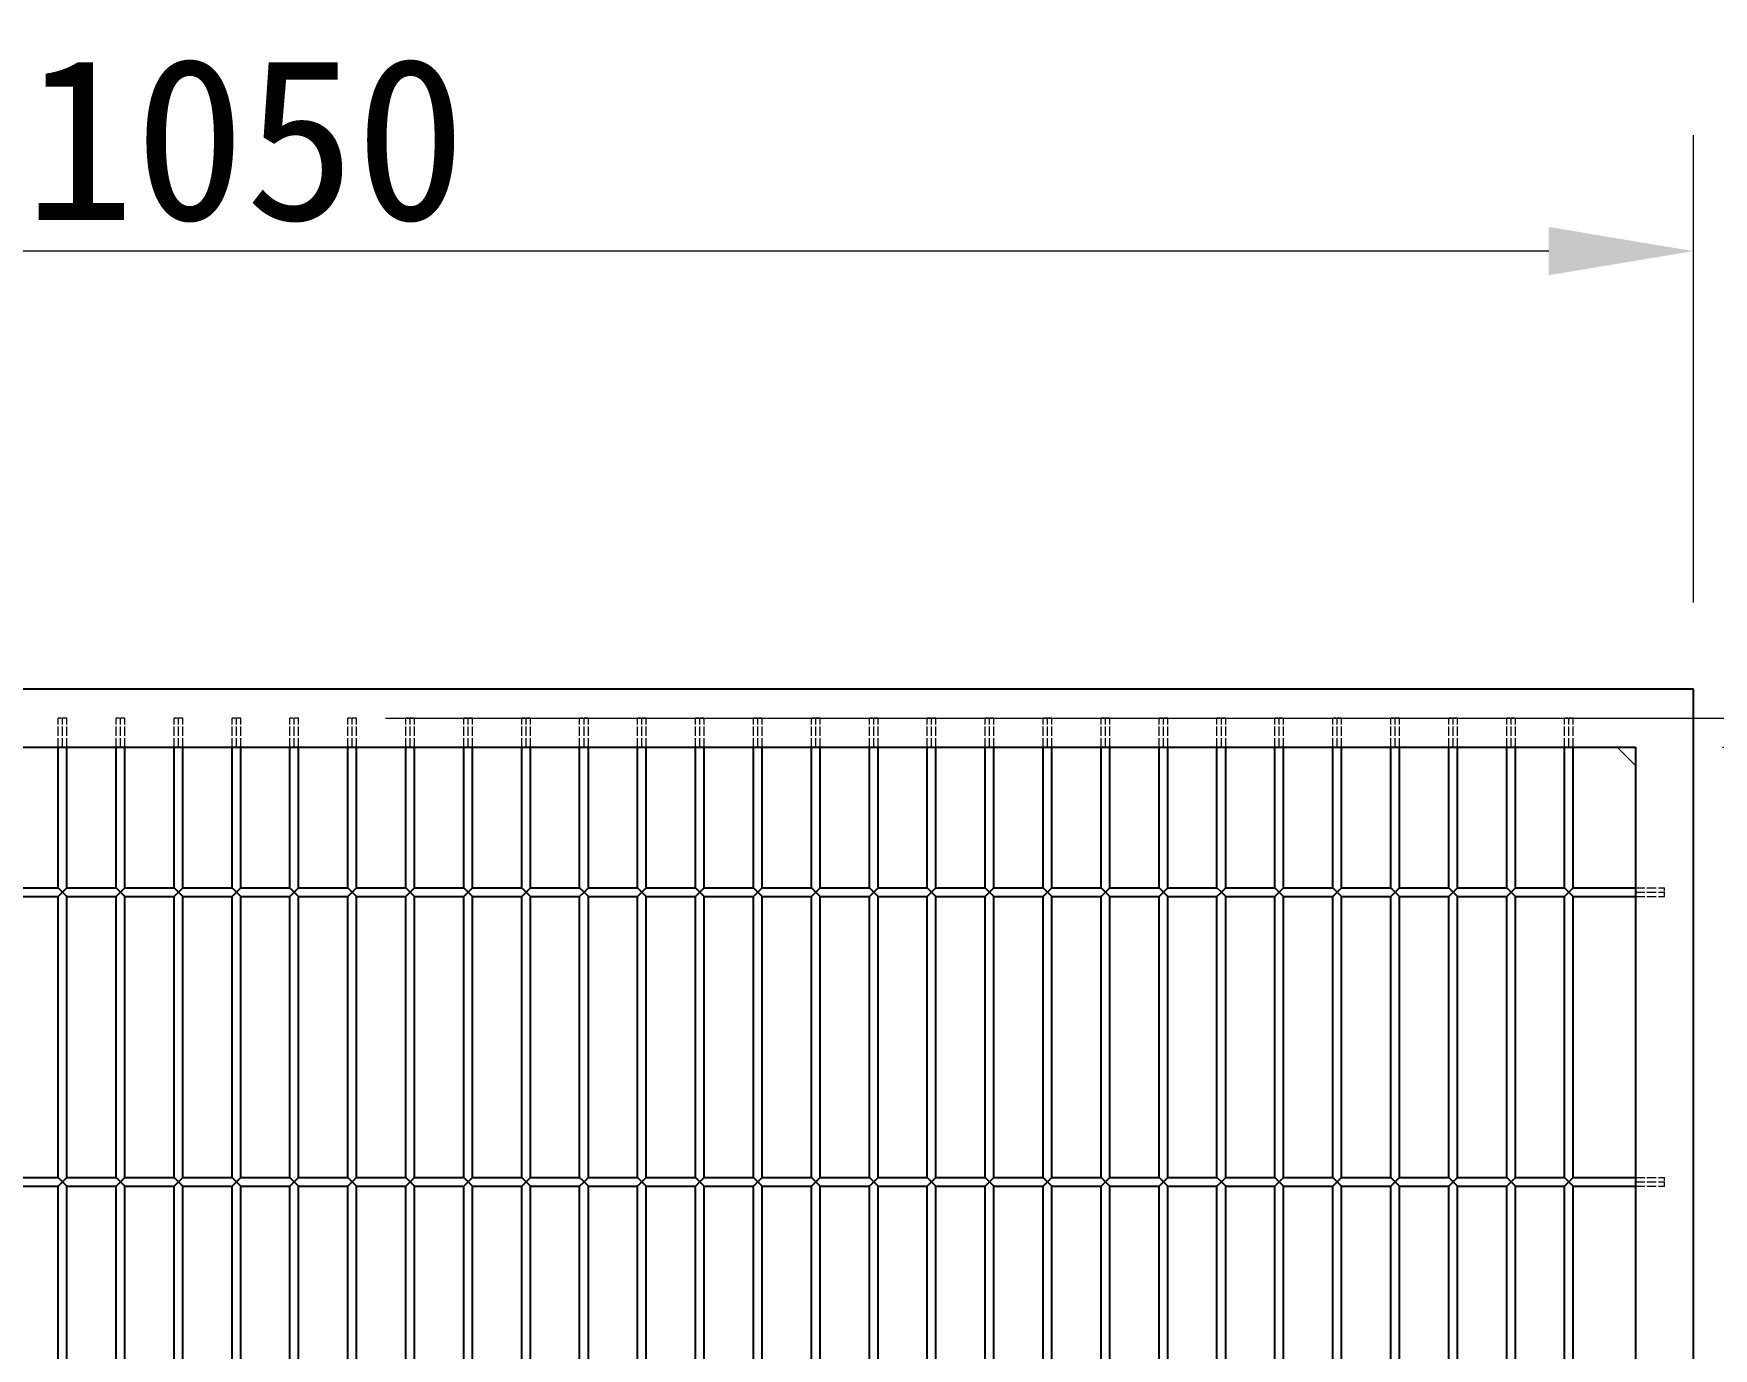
# Model space of a CAD drawing. Header units: millimetres. Extents: x 120 to 9117, y 110 to 4090.
# Drawn here: x 2372 to 2952, y 2809 to 3263 of the extents above; entities that cross this region are included whole.
import ezdxf

# ---------------------------------------------------------------- set-up
doc = ezdxf.new("R2010")
doc.units = ezdxf.units.MM
doc.header["$LTSCALE"] = 20
doc.linetypes.add('DASHED', pattern=[0.2067, 0.1654, -0.0413])
doc.layers.add('可见 (ISO)', color=7, linetype='Continuous', lineweight=25)
for name, color, linetype, lineweight, true_color in [('尺寸 (ISO)', 7, 'Continuous', 18, 0x008000), ('符号 (ISO)', 7, 'Continuous', 18, 0x008000), ('隐藏 (ISO)', 5, 'DASHED', 18, 0x0000ff)]:
    doc.layers.add(name, color=color, linetype=linetype, lineweight=lineweight, true_color=true_color)
doc.styles.add('最新国标', font='simfang.ttf')
doc.dimstyles.new('默认 (GB)', dxfattribs={"dimscale": 20, "dimtxt": 2.8, "dimasz": 2.5, "dimexe": 2, "dimexo": 1.5, "dimgap": 0.5, "dimtad": 1, "dimtoh": 1, "dimdsep": 46, "dimtxsty": '最新国标', "dimcen": 0.09, "dimdle": 10, "dimclrd": 256, "dimclre": 256, "dimclrt": 256, "dimaunit": 1, "dimadec": 3, "dimazin": 2, "dimtfac": 0.535714, "dimtdec": 3, "dimtmove": 0, "dimatfit": 3, "dimfxl": 0, "dimtolj": 1, "dimlwd": -1, "dimlwe": -1, "dimarcsym": 0})

# ---------------------------------------------------------------- blocks, each defined once
blk = doc.blocks.new('*D5')
at = {"layer": 'Defpoints', "color": 0, "transparency": 16777216}
for p in [(1895.28, 3188.26), (1895.28, 3037.01), (2945.28, 3037.01)]:
    blk.add_point(p, dxfattribs=at)
at = {"layer": '尺寸 (ISO)', "color": 116, "true_color": 0x00803f, "transparency": 16777216}
for p, q in [((1895.28, 3067.01), (1895.28, 3228.26)), ((2945.28, 3067.01), (2945.28, 3228.26)), ((2895.28, 3188.26), (1945.28, 3188.26))]:
    blk.add_line(p, q, dxfattribs=at)
for points in [[(1945.28, 3196.6), (1945.28, 3179.93), (1895.28, 3188.26)], [(2895.28, 3196.6), (2895.28, 3179.93), (2945.28, 3188.26)]]:
    blk.add_solid(points, dxfattribs=at)
at = {"layer": '尺寸 (ISO)', "transparency": 16777216, "insert": (2445.28, 3226.58), "char_height": 56, "attachment_point": 5, "style": '最新国标'}
blk.add_mtext('\\A1;1050', dxfattribs=at)
blk = doc.blocks.new('*D11')
at = {"layer": 'Defpoints', "color": 0, "transparency": 16777216}
for p in [(2945.28, 3037.01), (3058.57, 3037.01), (2925.28, 3017.01)]:
    blk.add_point(p, dxfattribs=at)
at = {"layer": '尺寸 (ISO)', "color": 116, "true_color": 0x00803f, "transparency": 16777216}
for p, q in [((3058.57, 3087.01), (3058.57, 3137.01)), ((2975.28, 3037.01), (3098.57, 3037.01)), ((3058.57, 3037.01), (3058.57, 3017.01)), ((2955.28, 3017.01), (3098.57, 3017.01)), ((3058.57, 2967.01), (3058.57, 2817.47))]:
    blk.add_line(p, q, dxfattribs=at)
for points in [[(3050.23, 3087.01), (3066.9, 3087.01), (3058.57, 3037.01)], [(3050.23, 2967.01), (3066.9, 2967.01), (3058.57, 3017.01)]]:
    blk.add_solid(points, dxfattribs=at)
at = {"layer": '尺寸 (ISO)', "transparency": 16777216, "insert": (3020.25, 2864.27), "char_height": 56, "attachment_point": 5, "rotation": 90, "style": '最新国标'}
blk.add_mtext('\\A1;20', dxfattribs=at)
blk = doc.blocks.new('末端处理方式2')
at = {"layer": '符号 (ISO)'}
for p, q in [((146.264, 150.533), (145.947, 150.851)), ((145.947, 150.851), (146.264, 150.851)), ((146.264, 150.851), (146.264, 150.533))]:
    blk.add_line(p, q, dxfattribs=at)
at = {"layer": '符号 (ISO)', "flags": 128}
blk.add_lwpolyline([(146.264, 150.851), (145.947, 150.851), (146.264, 150.533), (146.264, 150.851)], dxfattribs=at)
at = {"layer": '符号 (ISO)'}
blk.add_solid([(146.264, 150.851), (145.947, 150.851), (146.264, 150.533), (146.264, 150.851)], dxfattribs=at)
blk = doc.blocks.new('_DotSmall')
at = {"color": 0, "linetype": 'ByBlock', "const_width": 0.5}
blk.add_lwpolyline([(-0.0625, 0, 1), (0.0625, 0, 1)], format="xyb", close=True, dxfattribs=at)
blk = doc.blocks.new('*D19')
at = {"layer": 'Defpoints', "color": 0, "transparency": 16777216}
for p in [(2463.78, 3027.01), (3212.36, 3027.01), (2460.78, 2007.01)]:
    blk.add_point(p, dxfattribs=at)
at = {"layer": '尺寸 (ISO)', "color": 116, "true_color": 0x00803f, "transparency": 16777216}
for p, q in [((2493.78, 3027.01), (3252.36, 3027.01)), ((3212.36, 2007.01), (3212.36, 2977.01)), ((2490.78, 2007.01), (3252.36, 2007.01))]:
    blk.add_line(p, q, dxfattribs=at)
blk.add_solid([(3204.02, 2977.01), (3220.69, 2977.01), (3212.36, 3027.01)], dxfattribs=at)
at = {"layer": '尺寸 (ISO)', "color": 116, "true_color": 0x00803f, "transparency": 16777216, "xscale": 50, "yscale": 50, "zscale": 50, "rotation": 270}
blk.add_blockref('_DotSmall', (3212.36, 2007.01), dxfattribs=at)
at = {"layer": '尺寸 (ISO)', "transparency": 16777216, "insert": (3174.04, 2542.11), "char_height": 56, "attachment_point": 5, "rotation": 90, "style": '最新国标'}
blk.add_mtext('\\A1;1020', dxfattribs=at)

msp = doc.modelspace()

# ---------------------------------------------------------------- linework, layer by layer
at = {"layer": '可见 (ISO)'}
for p, q in [((2945.28, 3037.011), (1895.28, 3037.011)), ((2945.28, 1997.011), (2945.28, 3037.011)), ((1915.28, 3017.011), (2925.28, 3017.011)), ((2380.78, 2968.511), (2380.78, 3017.011)), ((2383.78, 2968.511), (2383.78, 3017.011)), ((2400.78, 2968.511), (2400.78, 3017.011)), ((2403.78, 2968.511), (2403.78, 3017.011)), ((2420.78, 2968.511), (2420.78, 3017.011)), ((2423.78, 2968.511), (2423.78, 3017.011)), ((2440.78, 2968.511), (2440.78, 3017.011)), ((2443.78, 2968.511), (2443.78, 3017.011)), ((2460.78, 2968.511), (2460.78, 3017.011)), ((2463.78, 2968.511), (2463.78, 3017.011)), ((2480.78, 2968.511), (2480.78, 3017.011)), ((2483.78, 2968.511), (2483.78, 3017.011)), ((2500.78, 2968.511), (2500.78, 3017.011)), ((2503.78, 2968.511), (2503.78, 3017.011)), ((2520.78, 2968.511), (2520.78, 3017.011)), ((2523.78, 2968.511), (2523.78, 3017.011)), ((2540.78, 2968.511), (2540.78, 3017.011)), ((2543.78, 2968.511), (2543.78, 3017.011)), ((2560.78, 2968.511), (2560.78, 3017.011)), ((2563.78, 2968.511), (2563.78, 3017.011)), ((2580.78, 2968.511), (2580.78, 3017.011)), ((2583.78, 2968.511), (2583.78, 3017.011)), ((2600.78, 2968.511), (2600.78, 3017.011)), ((2603.78, 2968.511), (2603.78, 3017.011)), ((2620.78, 2968.511), (2620.78, 3017.011)), ((2623.78, 2968.511), (2623.78, 3017.011)), ((2640.78, 2968.511), (2640.78, 3017.011)), ((2643.78, 2968.511), (2643.78, 3017.011)), ((2660.78, 2968.511), (2660.78, 3017.011)), ((2663.78, 2968.511), (2663.78, 3017.011)), ((2680.78, 2968.511), (2680.78, 3017.011)), ((2683.78, 2968.511), (2683.78, 3017.011)), ((2700.78, 2968.511), (2700.78, 3017.011)), ((2703.78, 2968.511), (2703.78, 3017.011)), ((2720.78, 2968.511), (2720.78, 3017.011)), ((2723.78, 2968.511), (2723.78, 3017.011)), ((2740.78, 2968.511), (2740.78, 3017.011)), ((2743.78, 2968.511), (2743.78, 3017.011)), ((2760.78, 2968.511), (2760.78, 3017.011)), ((2763.78, 2968.511), (2763.78, 3017.011)), ((2780.78, 2968.511), (2780.78, 3017.011)), ((2783.78, 2968.511), (2783.78, 3017.011)), ((2800.78, 2968.511), (2800.78, 3017.011)), ((2803.78, 2968.511), (2803.78, 3017.011)), ((2820.78, 2968.511), (2820.78, 3017.011)), ((2823.78, 2968.511), (2823.78, 3017.011)), ((2840.78, 2968.511), (2840.78, 3017.011)), ((2843.78, 2968.511), (2843.78, 3017.011)), ((2860.78, 2968.511), (2860.78, 3017.011)), ((2863.78, 2968.511), (2863.78, 3017.011)), ((2880.78, 2968.511), (2880.78, 3017.011)), ((2883.78, 2968.511), (2883.78, 3017.011)), ((2900.78, 2968.511), (2900.78, 3017.011)), ((2903.78, 2968.511), (2903.78, 3017.011)), ((2925.28, 3017.011), (2925.28, 2527.011)), ((2363.78, 2968.511), (2380.78, 2968.511)), ((2363.78, 2965.511), (2380.78, 2965.511)), ((2382.28, 2967.011), (2380.78, 2968.511)), ((2380.78, 2965.511), (2382.28, 2967.011)), ((2380.78, 2868.511), (2380.78, 2965.511)), ((2383.78, 2968.511), (2382.28, 2967.011)), ((2382.28, 2967.011), (2383.78, 2965.511)), ((2383.78, 2968.511), (2400.78, 2968.511)), ((2383.78, 2965.511), (2400.78, 2965.511)), ((2383.78, 2868.511), (2383.78, 2965.511)), ((2402.28, 2967.011), (2400.78, 2968.511)), ((2400.78, 2965.511), (2402.28, 2967.011)), ((2400.78, 2868.511), (2400.78, 2965.511)), ((2403.78, 2968.511), (2402.28, 2967.011)), ((2402.28, 2967.011), (2403.78, 2965.511)), ((2403.78, 2968.511), (2420.78, 2968.511)), ((2403.78, 2965.511), (2420.78, 2965.511)), ((2403.78, 2868.511), (2403.78, 2965.511)), ((2422.28, 2967.011), (2420.78, 2968.511)), ((2420.78, 2965.511), (2422.28, 2967.011)), ((2420.78, 2868.511), (2420.78, 2965.511)), ((2423.78, 2968.511), (2422.28, 2967.011)), ((2422.28, 2967.011), (2423.78, 2965.511)), ((2423.78, 2968.511), (2440.78, 2968.511)), ((2423.78, 2965.511), (2440.78, 2965.511)), ((2423.78, 2868.511), (2423.78, 2965.511)), ((2442.28, 2967.011), (2440.78, 2968.511)), ((2440.78, 2965.511), (2442.28, 2967.011)), ((2440.78, 2868.511), (2440.78, 2965.511)), ((2443.78, 2968.511), (2442.28, 2967.011)), ((2442.28, 2967.011), (2443.78, 2965.511)), ((2443.78, 2968.511), (2460.78, 2968.511)), ((2443.78, 2965.511), (2460.78, 2965.511)), ((2443.78, 2868.511), (2443.78, 2965.511)), ((2462.28, 2967.011), (2460.78, 2968.511)), ((2460.78, 2965.511), (2462.28, 2967.011)), ((2460.78, 2868.511), (2460.78, 2965.511)), ((2463.78, 2968.511), (2462.28, 2967.011)), ((2462.28, 2967.011), (2463.78, 2965.511)), ((2463.78, 2968.511), (2480.78, 2968.511)), ((2463.78, 2965.511), (2480.78, 2965.511)), ((2463.78, 2868.511), (2463.78, 2965.511)), ((2482.28, 2967.011), (2480.78, 2968.511)), ((2480.78, 2965.511), (2482.28, 2967.011)), ((2480.78, 2868.511), (2480.78, 2965.511)), ((2483.78, 2968.511), (2482.28, 2967.011)), ((2482.28, 2967.011), (2483.78, 2965.511)), ((2483.78, 2968.511), (2500.78, 2968.511)), ((2483.78, 2965.511), (2500.78, 2965.511)), ((2483.78, 2868.511), (2483.78, 2965.511)), ((2502.28, 2967.011), (2500.78, 2968.511)), ((2500.78, 2965.511), (2502.28, 2967.011)), ((2500.78, 2868.511), (2500.78, 2965.511)), ((2503.78, 2968.511), (2502.28, 2967.011)), ((2502.28, 2967.011), (2503.78, 2965.511)), ((2503.78, 2968.511), (2520.78, 2968.511)), ((2503.78, 2965.511), (2520.78, 2965.511)), ((2503.78, 2868.511), (2503.78, 2965.511)), ((2522.28, 2967.011), (2520.78, 2968.511)), ((2520.78, 2965.511), (2522.28, 2967.011)), ((2520.78, 2868.511), (2520.78, 2965.511)), ((2523.78, 2968.511), (2522.28, 2967.011)), ((2522.28, 2967.011), (2523.78, 2965.511)), ((2523.78, 2968.511), (2540.78, 2968.511)), ((2523.78, 2965.511), (2540.78, 2965.511)), ((2523.78, 2868.511), (2523.78, 2965.511)), ((2542.28, 2967.011), (2540.78, 2968.511)), ((2540.78, 2965.511), (2542.28, 2967.011)), ((2540.78, 2868.511), (2540.78, 2965.511)), ((2543.78, 2968.511), (2542.28, 2967.011)), ((2542.28, 2967.011), (2543.78, 2965.511)), ((2543.78, 2968.511), (2560.78, 2968.511)), ((2543.78, 2965.511), (2560.78, 2965.511)), ((2543.78, 2868.511), (2543.78, 2965.511)), ((2562.28, 2967.011), (2560.78, 2968.511)), ((2560.78, 2965.511), (2562.28, 2967.011)), ((2560.78, 2868.511), (2560.78, 2965.511)), ((2563.78, 2968.511), (2562.28, 2967.011)), ((2562.28, 2967.011), (2563.78, 2965.511)), ((2563.78, 2968.511), (2580.78, 2968.511)), ((2563.78, 2965.511), (2580.78, 2965.511)), ((2563.78, 2868.511), (2563.78, 2965.511)), ((2582.28, 2967.011), (2580.78, 2968.511)), ((2580.78, 2965.511), (2582.28, 2967.011)), ((2580.78, 2868.511), (2580.78, 2965.511)), ((2583.78, 2968.511), (2582.28, 2967.011)), ((2582.28, 2967.011), (2583.78, 2965.511)), ((2583.78, 2968.511), (2600.78, 2968.511)), ((2583.78, 2965.511), (2600.78, 2965.511)), ((2583.78, 2868.511), (2583.78, 2965.511)), ((2602.28, 2967.011), (2600.78, 2968.511)), ((2600.78, 2965.511), (2602.28, 2967.011)), ((2600.78, 2868.511), (2600.78, 2965.511)), ((2603.78, 2968.511), (2602.28, 2967.011)), ((2602.28, 2967.011), (2603.78, 2965.511)), ((2603.78, 2968.511), (2620.78, 2968.511)), ((2603.78, 2965.511), (2620.78, 2965.511)), ((2603.78, 2868.511), (2603.78, 2965.511)), ((2622.28, 2967.011), (2620.78, 2968.511)), ((2620.78, 2965.511), (2622.28, 2967.011)), ((2620.78, 2868.511), (2620.78, 2965.511)), ((2623.78, 2968.511), (2622.28, 2967.011)), ((2622.28, 2967.011), (2623.78, 2965.511)), ((2623.78, 2968.511), (2640.78, 2968.511)), ((2623.78, 2965.511), (2640.78, 2965.511)), ((2623.78, 2868.511), (2623.78, 2965.511)), ((2642.28, 2967.011), (2640.78, 2968.511)), ((2640.78, 2965.511), (2642.28, 2967.011)), ((2640.78, 2868.511), (2640.78, 2965.511)), ((2643.78, 2968.511), (2642.28, 2967.011)), ((2642.28, 2967.011), (2643.78, 2965.511)), ((2643.78, 2968.511), (2660.78, 2968.511)), ((2643.78, 2965.511), (2660.78, 2965.511)), ((2643.78, 2868.511), (2643.78, 2965.511)), ((2662.28, 2967.011), (2660.78, 2968.511)), ((2660.78, 2965.511), (2662.28, 2967.011)), ((2660.78, 2868.511), (2660.78, 2965.511)), ((2663.78, 2968.511), (2662.28, 2967.011)), ((2662.28, 2967.011), (2663.78, 2965.511)), ((2663.78, 2968.511), (2680.78, 2968.511)), ((2663.78, 2965.511), (2680.78, 2965.511)), ((2663.78, 2868.511), (2663.78, 2965.511)), ((2682.28, 2967.011), (2680.78, 2968.511)), ((2680.78, 2965.511), (2682.28, 2967.011)), ((2680.78, 2868.511), (2680.78, 2965.511)), ((2683.78, 2968.511), (2682.28, 2967.011)), ((2682.28, 2967.011), (2683.78, 2965.511)), ((2683.78, 2968.511), (2700.78, 2968.511)), ((2683.78, 2965.511), (2700.78, 2965.511)), ((2683.78, 2868.511), (2683.78, 2965.511)), ((2702.28, 2967.011), (2700.78, 2968.511)), ((2700.78, 2965.511), (2702.28, 2967.011)), ((2700.78, 2868.511), (2700.78, 2965.511)), ((2703.78, 2968.511), (2702.28, 2967.011)), ((2702.28, 2967.011), (2703.78, 2965.511)), ((2703.78, 2968.511), (2720.78, 2968.511)), ((2703.78, 2965.511), (2720.78, 2965.511)), ((2703.78, 2868.511), (2703.78, 2965.511)), ((2722.28, 2967.011), (2720.78, 2968.511)), ((2720.78, 2965.511), (2722.28, 2967.011)), ((2720.78, 2868.511), (2720.78, 2965.511)), ((2723.78, 2968.511), (2722.28, 2967.011)), ((2722.28, 2967.011), (2723.78, 2965.511)), ((2723.78, 2968.511), (2740.78, 2968.511)), ((2723.78, 2965.511), (2740.78, 2965.511)), ((2723.78, 2868.511), (2723.78, 2965.511)), ((2742.28, 2967.011), (2740.78, 2968.511)), ((2740.78, 2965.511), (2742.28, 2967.011)), ((2740.78, 2868.511), (2740.78, 2965.511)), ((2743.78, 2968.511), (2742.28, 2967.011)), ((2742.28, 2967.011), (2743.78, 2965.511)), ((2743.78, 2968.511), (2760.78, 2968.511)), ((2743.78, 2965.511), (2760.78, 2965.511)), ((2743.78, 2868.511), (2743.78, 2965.511)), ((2762.28, 2967.011), (2760.78, 2968.511)), ((2760.78, 2965.511), (2762.28, 2967.011)), ((2760.78, 2868.511), (2760.78, 2965.511)), ((2763.78, 2968.511), (2762.28, 2967.011)), ((2762.28, 2967.011), (2763.78, 2965.511)), ((2763.78, 2968.511), (2780.78, 2968.511)), ((2763.78, 2965.511), (2780.78, 2965.511)), ((2763.78, 2868.511), (2763.78, 2965.511)), ((2782.28, 2967.011), (2780.78, 2968.511)), ((2780.78, 2965.511), (2782.28, 2967.011)), ((2780.78, 2868.511), (2780.78, 2965.511)), ((2783.78, 2968.511), (2782.28, 2967.011)), ((2782.28, 2967.011), (2783.78, 2965.511)), ((2783.78, 2968.511), (2800.78, 2968.511)), ((2783.78, 2965.511), (2800.78, 2965.511)), ((2783.78, 2868.511), (2783.78, 2965.511)), ((2802.28, 2967.011), (2800.78, 2968.511)), ((2800.78, 2965.511), (2802.28, 2967.011)), ((2800.78, 2868.511), (2800.78, 2965.511)), ((2803.78, 2968.511), (2802.28, 2967.011)), ((2802.28, 2967.011), (2803.78, 2965.511)), ((2803.78, 2968.511), (2820.78, 2968.511)), ((2803.78, 2965.511), (2820.78, 2965.511)), ((2803.78, 2868.511), (2803.78, 2965.511)), ((2822.28, 2967.011), (2820.78, 2968.511)), ((2820.78, 2965.511), (2822.28, 2967.011)), ((2820.78, 2868.511), (2820.78, 2965.511)), ((2823.78, 2968.511), (2822.28, 2967.011)), ((2822.28, 2967.011), (2823.78, 2965.511)), ((2823.78, 2968.511), (2840.78, 2968.511)), ((2823.78, 2965.511), (2840.78, 2965.511)), ((2823.78, 2868.511), (2823.78, 2965.511)), ((2842.28, 2967.011), (2840.78, 2968.511)), ((2840.78, 2965.511), (2842.28, 2967.011)), ((2840.78, 2868.511), (2840.78, 2965.511)), ((2843.78, 2968.511), (2842.28, 2967.011)), ((2842.28, 2967.011), (2843.78, 2965.511)), ((2843.78, 2968.511), (2860.78, 2968.511)), ((2843.78, 2965.511), (2860.78, 2965.511)), ((2843.78, 2868.511), (2843.78, 2965.511)), ((2862.28, 2967.011), (2860.78, 2968.511)), ((2860.78, 2965.511), (2862.28, 2967.011)), ((2860.78, 2868.511), (2860.78, 2965.511)), ((2863.78, 2968.511), (2862.28, 2967.011)), ((2862.28, 2967.011), (2863.78, 2965.511)), ((2863.78, 2968.511), (2880.78, 2968.511)), ((2863.78, 2965.511), (2880.78, 2965.511)), ((2863.78, 2868.511), (2863.78, 2965.511)), ((2882.28, 2967.011), (2880.78, 2968.511)), ((2880.78, 2965.511), (2882.28, 2967.011)), ((2880.78, 2868.511), (2880.78, 2965.511)), ((2883.78, 2968.511), (2882.28, 2967.011)), ((2882.28, 2967.011), (2883.78, 2965.511)), ((2883.78, 2968.511), (2900.78, 2968.511)), ((2883.78, 2965.511), (2900.78, 2965.511)), ((2883.78, 2868.511), (2883.78, 2965.511)), ((2902.28, 2967.011), (2900.78, 2968.511)), ((2900.78, 2965.511), (2902.28, 2967.011)), ((2900.78, 2868.511), (2900.78, 2965.511)), ((2903.78, 2968.511), (2902.28, 2967.011)), ((2902.28, 2967.011), (2903.78, 2965.511)), ((2903.78, 2968.511), (2925.28, 2968.511)), ((2903.78, 2965.511), (2925.28, 2965.511)), ((2903.78, 2868.511), (2903.78, 2965.511)), ((2363.78, 2868.511), (2380.78, 2868.511)), ((2363.78, 2865.511), (2380.78, 2865.511)), ((2382.28, 2867.011), (2380.78, 2868.511)), ((2380.78, 2865.511), (2382.28, 2867.011)), ((2380.78, 2768.511), (2380.78, 2865.511)), ((2383.78, 2868.511), (2382.28, 2867.011)), ((2382.28, 2867.011), (2383.78, 2865.511)), ((2383.78, 2868.511), (2400.78, 2868.511)), ((2383.78, 2865.511), (2400.78, 2865.511)), ((2383.78, 2768.511), (2383.78, 2865.511)), ((2402.28, 2867.011), (2400.78, 2868.511)), ((2400.78, 2865.511), (2402.28, 2867.011)), ((2400.78, 2768.511), (2400.78, 2865.511)), ((2403.78, 2868.511), (2402.28, 2867.011)), ((2402.28, 2867.011), (2403.78, 2865.511)), ((2403.78, 2868.511), (2420.78, 2868.511)), ((2403.78, 2865.511), (2420.78, 2865.511)), ((2403.78, 2768.511), (2403.78, 2865.511)), ((2422.28, 2867.011), (2420.78, 2868.511)), ((2420.78, 2865.511), (2422.28, 2867.011)), ((2420.78, 2768.511), (2420.78, 2865.511)), ((2423.78, 2868.511), (2422.28, 2867.011)), ((2422.28, 2867.011), (2423.78, 2865.511)), ((2423.78, 2868.511), (2440.78, 2868.511)), ((2423.78, 2865.511), (2440.78, 2865.511)), ((2423.78, 2768.511), (2423.78, 2865.511)), ((2442.28, 2867.011), (2440.78, 2868.511)), ((2440.78, 2865.511), (2442.28, 2867.011)), ((2440.78, 2768.511), (2440.78, 2865.511)), ((2443.78, 2868.511), (2442.28, 2867.011)), ((2442.28, 2867.011), (2443.78, 2865.511)), ((2443.78, 2868.511), (2460.78, 2868.511)), ((2443.78, 2865.511), (2460.78, 2865.511)), ((2443.78, 2768.511), (2443.78, 2865.511)), ((2462.28, 2867.011), (2460.78, 2868.511)), ((2460.78, 2865.511), (2462.28, 2867.011)), ((2460.78, 2768.511), (2460.78, 2865.511)), ((2463.78, 2868.511), (2462.28, 2867.011)), ((2462.28, 2867.011), (2463.78, 2865.511)), ((2463.78, 2868.511), (2480.78, 2868.511)), ((2463.78, 2865.511), (2480.78, 2865.511)), ((2463.78, 2768.511), (2463.78, 2865.511)), ((2482.28, 2867.011), (2480.78, 2868.511)), ((2480.78, 2865.511), (2482.28, 2867.011)), ((2480.78, 2768.511), (2480.78, 2865.511)), ((2483.78, 2868.511), (2482.28, 2867.011)), ((2482.28, 2867.011), (2483.78, 2865.511)), ((2483.78, 2868.511), (2500.78, 2868.511)), ((2483.78, 2865.511), (2500.78, 2865.511)), ((2483.78, 2768.511), (2483.78, 2865.511)), ((2502.28, 2867.011), (2500.78, 2868.511)), ((2500.78, 2865.511), (2502.28, 2867.011)), ((2500.78, 2768.511), (2500.78, 2865.511)), ((2503.78, 2868.511), (2502.28, 2867.011)), ((2502.28, 2867.011), (2503.78, 2865.511)), ((2503.78, 2868.511), (2520.78, 2868.511)), ((2503.78, 2865.511), (2520.78, 2865.511)), ((2503.78, 2768.511), (2503.78, 2865.511)), ((2522.28, 2867.011), (2520.78, 2868.511)), ((2520.78, 2865.511), (2522.28, 2867.011)), ((2520.78, 2768.511), (2520.78, 2865.511)), ((2523.78, 2868.511), (2522.28, 2867.011)), ((2522.28, 2867.011), (2523.78, 2865.511)), ((2523.78, 2868.511), (2540.78, 2868.511)), ((2523.78, 2865.511), (2540.78, 2865.511)), ((2523.78, 2768.511), (2523.78, 2865.511)), ((2542.28, 2867.011), (2540.78, 2868.511)), ((2540.78, 2865.511), (2542.28, 2867.011)), ((2540.78, 2768.511), (2540.78, 2865.511)), ((2543.78, 2868.511), (2542.28, 2867.011)), ((2542.28, 2867.011), (2543.78, 2865.511)), ((2543.78, 2868.511), (2560.78, 2868.511)), ((2543.78, 2865.511), (2560.78, 2865.511)), ((2543.78, 2768.511), (2543.78, 2865.511)), ((2562.28, 2867.011), (2560.78, 2868.511)), ((2560.78, 2865.511), (2562.28, 2867.011)), ((2560.78, 2768.511), (2560.78, 2865.511)), ((2563.78, 2868.511), (2562.28, 2867.011)), ((2562.28, 2867.011), (2563.78, 2865.511)), ((2563.78, 2868.511), (2580.78, 2868.511)), ((2563.78, 2865.511), (2580.78, 2865.511)), ((2563.78, 2768.511), (2563.78, 2865.511)), ((2582.28, 2867.011), (2580.78, 2868.511)), ((2580.78, 2865.511), (2582.28, 2867.011)), ((2580.78, 2768.511), (2580.78, 2865.511)), ((2583.78, 2868.511), (2582.28, 2867.011)), ((2582.28, 2867.011), (2583.78, 2865.511)), ((2583.78, 2868.511), (2600.78, 2868.511)), ((2583.78, 2865.511), (2600.78, 2865.511)), ((2583.78, 2768.511), (2583.78, 2865.511)), ((2602.28, 2867.011), (2600.78, 2868.511)), ((2600.78, 2865.511), (2602.28, 2867.011)), ((2600.78, 2768.511), (2600.78, 2865.511)), ((2603.78, 2868.511), (2602.28, 2867.011)), ((2602.28, 2867.011), (2603.78, 2865.511)), ((2603.78, 2868.511), (2620.78, 2868.511)), ((2603.78, 2865.511), (2620.78, 2865.511)), ((2603.78, 2768.511), (2603.78, 2865.511)), ((2622.28, 2867.011), (2620.78, 2868.511)), ((2620.78, 2865.511), (2622.28, 2867.011)), ((2620.78, 2768.511), (2620.78, 2865.511)), ((2623.78, 2868.511), (2622.28, 2867.011)), ((2622.28, 2867.011), (2623.78, 2865.511)), ((2623.78, 2868.511), (2640.78, 2868.511)), ((2623.78, 2865.511), (2640.78, 2865.511)), ((2623.78, 2768.511), (2623.78, 2865.511)), ((2642.28, 2867.011), (2640.78, 2868.511)), ((2640.78, 2865.511), (2642.28, 2867.011)), ((2640.78, 2768.511), (2640.78, 2865.511)), ((2643.78, 2868.511), (2642.28, 2867.011)), ((2642.28, 2867.011), (2643.78, 2865.511)), ((2643.78, 2868.511), (2660.78, 2868.511)), ((2643.78, 2865.511), (2660.78, 2865.511)), ((2643.78, 2768.511), (2643.78, 2865.511)), ((2662.28, 2867.011), (2660.78, 2868.511)), ((2660.78, 2865.511), (2662.28, 2867.011)), ((2660.78, 2768.511), (2660.78, 2865.511)), ((2663.78, 2868.511), (2662.28, 2867.011)), ((2662.28, 2867.011), (2663.78, 2865.511)), ((2663.78, 2868.511), (2680.78, 2868.511)), ((2663.78, 2865.511), (2680.78, 2865.511)), ((2663.78, 2768.511), (2663.78, 2865.511)), ((2682.28, 2867.011), (2680.78, 2868.511)), ((2680.78, 2865.511), (2682.28, 2867.011)), ((2680.78, 2768.511), (2680.78, 2865.511)), ((2683.78, 2868.511), (2682.28, 2867.011)), ((2682.28, 2867.011), (2683.78, 2865.511)), ((2683.78, 2868.511), (2700.78, 2868.511)), ((2683.78, 2865.511), (2700.78, 2865.511)), ((2683.78, 2768.511), (2683.78, 2865.511)), ((2702.28, 2867.011), (2700.78, 2868.511)), ((2700.78, 2865.511), (2702.28, 2867.011)), ((2700.78, 2768.511), (2700.78, 2865.511)), ((2703.78, 2868.511), (2702.28, 2867.011)), ((2702.28, 2867.011), (2703.78, 2865.511)), ((2703.78, 2868.511), (2720.78, 2868.511)), ((2703.78, 2865.511), (2720.78, 2865.511)), ((2703.78, 2768.511), (2703.78, 2865.511)), ((2722.28, 2867.011), (2720.78, 2868.511)), ((2720.78, 2865.511), (2722.28, 2867.011)), ((2720.78, 2768.511), (2720.78, 2865.511)), ((2723.78, 2868.511), (2722.28, 2867.011)), ((2722.28, 2867.011), (2723.78, 2865.511)), ((2723.78, 2868.511), (2740.78, 2868.511)), ((2723.78, 2865.511), (2740.78, 2865.511)), ((2723.78, 2768.511), (2723.78, 2865.511)), ((2742.28, 2867.011), (2740.78, 2868.511)), ((2740.78, 2865.511), (2742.28, 2867.011)), ((2740.78, 2768.511), (2740.78, 2865.511)), ((2743.78, 2868.511), (2742.28, 2867.011)), ((2742.28, 2867.011), (2743.78, 2865.511)), ((2743.78, 2868.511), (2760.78, 2868.511)), ((2743.78, 2865.511), (2760.78, 2865.511)), ((2743.78, 2768.511), (2743.78, 2865.511)), ((2762.28, 2867.011), (2760.78, 2868.511)), ((2760.78, 2865.511), (2762.28, 2867.011)), ((2760.78, 2768.511), (2760.78, 2865.511)), ((2763.78, 2868.511), (2762.28, 2867.011)), ((2762.28, 2867.011), (2763.78, 2865.511)), ((2763.78, 2868.511), (2780.78, 2868.511)), ((2763.78, 2865.511), (2780.78, 2865.511)), ((2763.78, 2768.511), (2763.78, 2865.511)), ((2782.28, 2867.011), (2780.78, 2868.511)), ((2780.78, 2865.511), (2782.28, 2867.011)), ((2780.78, 2768.511), (2780.78, 2865.511)), ((2783.78, 2868.511), (2782.28, 2867.011)), ((2782.28, 2867.011), (2783.78, 2865.511)), ((2783.78, 2868.511), (2800.78, 2868.511)), ((2783.78, 2865.511), (2800.78, 2865.511)), ((2783.78, 2768.511), (2783.78, 2865.511)), ((2802.28, 2867.011), (2800.78, 2868.511)), ((2800.78, 2865.511), (2802.28, 2867.011)), ((2800.78, 2768.511), (2800.78, 2865.511)), ((2803.78, 2868.511), (2802.28, 2867.011)), ((2802.28, 2867.011), (2803.78, 2865.511)), ((2803.78, 2868.511), (2820.78, 2868.511)), ((2803.78, 2865.511), (2820.78, 2865.511)), ((2803.78, 2768.511), (2803.78, 2865.511)), ((2822.28, 2867.011), (2820.78, 2868.511)), ((2820.78, 2865.511), (2822.28, 2867.011)), ((2820.78, 2768.511), (2820.78, 2865.511)), ((2823.78, 2868.511), (2822.28, 2867.011)), ((2822.28, 2867.011), (2823.78, 2865.511)), ((2823.78, 2868.511), (2840.78, 2868.511)), ((2823.78, 2865.511), (2840.78, 2865.511)), ((2823.78, 2768.511), (2823.78, 2865.511)), ((2842.28, 2867.011), (2840.78, 2868.511)), ((2840.78, 2865.511), (2842.28, 2867.011)), ((2840.78, 2768.511), (2840.78, 2865.511)), ((2843.78, 2868.511), (2842.28, 2867.011)), ((2842.28, 2867.011), (2843.78, 2865.511)), ((2843.78, 2868.511), (2860.78, 2868.511)), ((2843.78, 2865.511), (2860.78, 2865.511)), ((2843.78, 2768.511), (2843.78, 2865.511)), ((2862.28, 2867.011), (2860.78, 2868.511)), ((2860.78, 2865.511), (2862.28, 2867.011)), ((2860.78, 2768.511), (2860.78, 2865.511)), ((2863.78, 2868.511), (2862.28, 2867.011)), ((2862.28, 2867.011), (2863.78, 2865.511)), ((2863.78, 2868.511), (2880.78, 2868.511)), ((2863.78, 2865.511), (2880.78, 2865.511)), ((2863.78, 2768.511), (2863.78, 2865.511)), ((2882.28, 2867.011), (2880.78, 2868.511)), ((2880.78, 2865.511), (2882.28, 2867.011)), ((2880.78, 2768.511), (2880.78, 2865.511)), ((2883.78, 2868.511), (2882.28, 2867.011)), ((2882.28, 2867.011), (2883.78, 2865.511)), ((2883.78, 2868.511), (2900.78, 2868.511)), ((2883.78, 2865.511), (2900.78, 2865.511)), ((2883.78, 2768.511), (2883.78, 2865.511)), ((2902.28, 2867.011), (2900.78, 2868.511)), ((2900.78, 2865.511), (2902.28, 2867.011)), ((2900.78, 2768.511), (2900.78, 2865.511)), ((2903.78, 2868.511), (2902.28, 2867.011)), ((2902.28, 2867.011), (2903.78, 2865.511)), ((2903.78, 2868.511), (2925.28, 2868.511)), ((2903.78, 2865.511), (2925.28, 2865.511)), ((2903.78, 2768.511), (2903.78, 2865.511))]:
    msp.add_line(p, q, dxfattribs=at)
at = {"layer": '隐藏 (ISO)', "ltscale": 0.448684}
for p, q in [((2383.78, 3027.011), (2380.78, 3027.011)), ((2403.78, 3027.011), (2400.78, 3027.011)), ((2423.78, 3027.011), (2420.78, 3027.011)), ((2443.78, 3027.011), (2440.78, 3027.011)), ((2463.78, 3027.011), (2460.78, 3027.011)), ((2483.78, 3027.011), (2480.78, 3027.011)), ((2503.78, 3027.011), (2500.78, 3027.011)), ((2523.78, 3027.011), (2520.78, 3027.011)), ((2543.78, 3027.011), (2540.78, 3027.011)), ((2563.78, 3027.011), (2560.78, 3027.011)), ((2583.78, 3027.011), (2580.78, 3027.011)), ((2603.78, 3027.011), (2600.78, 3027.011)), ((2623.78, 3027.011), (2620.78, 3027.011)), ((2643.78, 3027.011), (2640.78, 3027.011)), ((2663.78, 3027.011), (2660.78, 3027.011)), ((2683.78, 3027.011), (2680.78, 3027.011)), ((2703.78, 3027.011), (2700.78, 3027.011)), ((2723.78, 3027.011), (2720.78, 3027.011)), ((2743.78, 3027.011), (2740.78, 3027.011)), ((2763.78, 3027.011), (2760.78, 3027.011)), ((2783.78, 3027.011), (2780.78, 3027.011)), ((2803.78, 3027.011), (2800.78, 3027.011)), ((2823.78, 3027.011), (2820.78, 3027.011)), ((2843.78, 3027.011), (2840.78, 3027.011)), ((2863.78, 3027.011), (2860.78, 3027.011)), ((2883.78, 3027.011), (2880.78, 3027.011)), ((2903.78, 3027.011), (2900.78, 3027.011)), ((2935.28, 2965.511), (2935.28, 2968.511)), ((2935.28, 2865.511), (2935.28, 2868.511))]:
    msp.add_line(p, q, dxfattribs=at)
at = {"layer": '隐藏 (ISO)', "ltscale": 0.952248}
for p, q in [((2380.78, 3017.011), (2380.78, 3027.011)), ((2382.28, 3017.011), (2382.28, 3027.011)), ((2383.78, 3017.011), (2383.78, 3027.011)), ((2400.78, 3017.011), (2400.78, 3027.011)), ((2402.28, 3017.011), (2402.28, 3027.011)), ((2403.78, 3017.011), (2403.78, 3027.011)), ((2420.78, 3017.011), (2420.78, 3027.011)), ((2422.28, 3017.011), (2422.28, 3027.011)), ((2423.78, 3017.011), (2423.78, 3027.011)), ((2440.78, 3017.011), (2440.78, 3027.011)), ((2442.28, 3017.011), (2442.28, 3027.011)), ((2443.78, 3017.011), (2443.78, 3027.011)), ((2460.78, 3017.011), (2460.78, 3027.011)), ((2462.28, 3017.011), (2462.28, 3027.011)), ((2463.78, 3017.011), (2463.78, 3027.011)), ((2480.78, 3017.011), (2480.78, 3027.011)), ((2482.28, 3017.011), (2482.28, 3027.011)), ((2483.78, 3017.011), (2483.78, 3027.011)), ((2500.78, 3017.011), (2500.78, 3027.011)), ((2502.28, 3017.011), (2502.28, 3027.011)), ((2503.78, 3017.011), (2503.78, 3027.011)), ((2520.78, 3017.011), (2520.78, 3027.011)), ((2522.28, 3017.011), (2522.28, 3027.011)), ((2523.78, 3017.011), (2523.78, 3027.011)), ((2540.78, 3017.011), (2540.78, 3027.011)), ((2542.28, 3017.011), (2542.28, 3027.011)), ((2543.78, 3017.011), (2543.78, 3027.011)), ((2560.78, 3017.011), (2560.78, 3027.011)), ((2562.28, 3017.011), (2562.28, 3027.011)), ((2563.78, 3017.011), (2563.78, 3027.011)), ((2580.78, 3017.011), (2580.78, 3027.011)), ((2582.28, 3017.011), (2582.28, 3027.011)), ((2583.78, 3017.011), (2583.78, 3027.011)), ((2600.78, 3017.011), (2600.78, 3027.011)), ((2602.28, 3017.011), (2602.28, 3027.011)), ((2603.78, 3017.011), (2603.78, 3027.011)), ((2620.78, 3017.011), (2620.78, 3027.011)), ((2622.28, 3017.011), (2622.28, 3027.011)), ((2623.78, 3017.011), (2623.78, 3027.011)), ((2640.78, 3017.011), (2640.78, 3027.011)), ((2642.28, 3017.011), (2642.28, 3027.011)), ((2643.78, 3017.011), (2643.78, 3027.011)), ((2660.78, 3017.011), (2660.78, 3027.011)), ((2662.28, 3017.011), (2662.28, 3027.011)), ((2663.78, 3017.011), (2663.78, 3027.011)), ((2680.78, 3017.011), (2680.78, 3027.011)), ((2682.28, 3017.011), (2682.28, 3027.011)), ((2683.78, 3017.011), (2683.78, 3027.011)), ((2700.78, 3017.011), (2700.78, 3027.011)), ((2702.28, 3017.011), (2702.28, 3027.011)), ((2703.78, 3017.011), (2703.78, 3027.011)), ((2720.78, 3017.011), (2720.78, 3027.011)), ((2722.28, 3017.011), (2722.28, 3027.011)), ((2723.78, 3017.011), (2723.78, 3027.011)), ((2740.78, 3017.011), (2740.78, 3027.011)), ((2742.28, 3017.011), (2742.28, 3027.011)), ((2743.78, 3017.011), (2743.78, 3027.011)), ((2760.78, 3017.011), (2760.78, 3027.011)), ((2762.28, 3017.011), (2762.28, 3027.011)), ((2763.78, 3017.011), (2763.78, 3027.011)), ((2780.78, 3017.011), (2780.78, 3027.011)), ((2782.28, 3017.011), (2782.28, 3027.011)), ((2783.78, 3017.011), (2783.78, 3027.011)), ((2800.78, 3017.011), (2800.78, 3027.011)), ((2802.28, 3017.011), (2802.28, 3027.011)), ((2803.78, 3017.011), (2803.78, 3027.011)), ((2820.78, 3017.011), (2820.78, 3027.011)), ((2822.28, 3017.011), (2822.28, 3027.011)), ((2823.78, 3017.011), (2823.78, 3027.011)), ((2840.78, 3017.011), (2840.78, 3027.011)), ((2842.28, 3017.011), (2842.28, 3027.011)), ((2843.78, 3017.011), (2843.78, 3027.011)), ((2860.78, 3017.011), (2860.78, 3027.011)), ((2862.28, 3017.011), (2862.28, 3027.011)), ((2863.78, 3017.011), (2863.78, 3027.011)), ((2880.78, 3017.011), (2880.78, 3027.011)), ((2882.28, 3017.011), (2882.28, 3027.011)), ((2883.78, 3017.011), (2883.78, 3027.011)), ((2900.78, 3017.011), (2900.78, 3027.011)), ((2902.28, 3017.011), (2902.28, 3027.011)), ((2903.78, 3017.011), (2903.78, 3027.011)), ((2925.28, 2968.511), (2935.28, 2968.511)), ((2925.28, 2967.011), (2935.28, 2967.011)), ((2925.28, 2965.511), (2935.28, 2965.511)), ((2925.28, 2868.511), (2935.28, 2868.511)), ((2925.28, 2867.011), (2935.28, 2867.011)), ((2925.28, 2865.511), (2935.28, 2865.511))]:
    msp.add_line(p, q, dxfattribs=at)

# ---------------------------------------------------------------- block references
at = {"layer": '符号 (ISO)', "xscale": 20, "yscale": 20, "zscale": 20}
msp.add_blockref('末端处理方式2', (0, 0), dxfattribs=at)

# ---------------------------------------------------------------- dimensions: what is measured, and where the dimension line sits
at = {"layer": '尺寸 (ISO)', "color": 116, "true_color": 0x00803f}
for base, p1, p2, angle, override, picture, middle in [((1895.28, 3188.263), (2945.28, 3037.011), (1895.28, 3037.011), 180, {"dimgap": 0.5, "dimtoh": 0, "dimdec": 2, "dimtol": 0, "dimlim": 0, "dimtp": 0, "dimtm": 0, "dimtdec": 3, "dimtofl": 0, "dimatfit": 1}, '*D5', (2445.28, 3188.263)), ((3058.567, 3037.011), (2925.28, 3017.011), (2945.28, 3037.011), 270, {"dimgap": 0.5, "dimtoh": 0, "dimdec": 2, "dimtol": 0, "dimlim": 0, "dimtp": 0, "dimtm": 0, "dimtdec": 3, "dimtofl": 1, "dimatfit": 1}, '*D11', (3058.567, 2864.273)), ((3212.355, 3027.011), (2460.78, 2007.011), (2463.78, 3027.011), 90, {"dimgap": 0.5, "dimtoh": 0, "dimdec": 2, "dimblk1": 'DotSmall', "dimsah": 1, "dimdle": 0, "dimtol": 0, "dimlim": 0, "dimtp": 0, "dimtm": 0, "dimtdec": 3, "dimtofl": 0, "dimatfit": 1}, '*D19', (3212.355, 2542.113))]:
    dim = msp.add_linear_dim(base=base, p1=p1, p2=p2, angle=angle, dimstyle='默认 (GB)', override=override, dxfattribs=at)
    dim.commit()
    dim.dimension.update_dxf_attribs({"geometry": picture, "text_midpoint": middle, "dimtype": 160})

doc.saveas('drawing.dxf')
